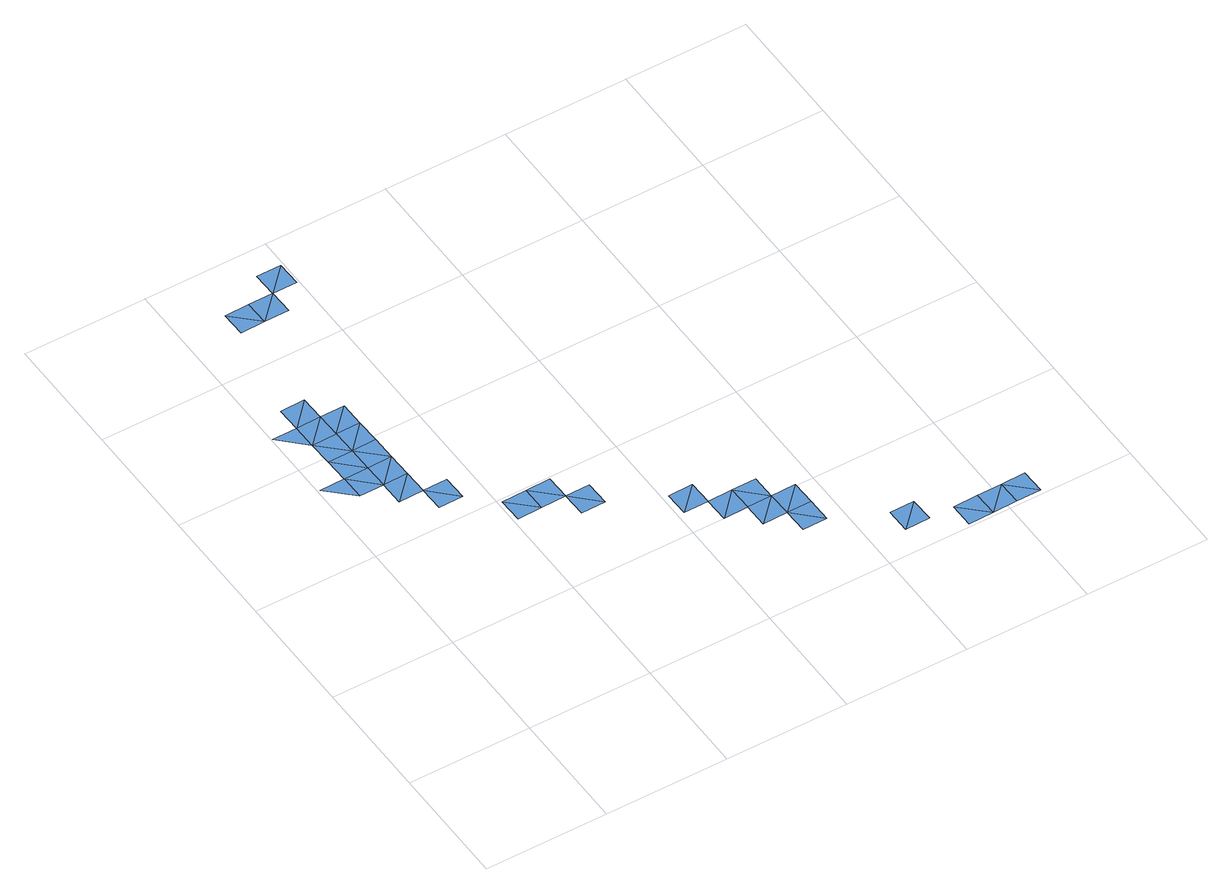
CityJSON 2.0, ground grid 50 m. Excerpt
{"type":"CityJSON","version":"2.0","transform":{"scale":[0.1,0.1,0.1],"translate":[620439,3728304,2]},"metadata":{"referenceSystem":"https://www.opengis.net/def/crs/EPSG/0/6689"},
"CityObjects":{
"waterbody1":{"type":"WaterBody","attributes":{"name":"福岡県津波浸水想定図","class":"1140","function":"2","WaterBodyTsunamiRiskAttribute.description":"1","WaterBodyTsunamiRiskAttribute.rank":"2"},"geometry":[{"type":"MultiSurface","lod":"1","boundaries":[[[0,1,2]],[[3,4,5]],[[3,5,6]],[[7,8,9]],[[10,7,9]],[[11,12,13]],[[11,14,12]],[[15,16,17]],[[17,16,18]]]}]},
"waterbody2":{"type":"WaterBody","attributes":{"name":"福岡県津波浸水想定図","class":"1140","function":"2","WaterBodyTsunamiRiskAttribute.description":"1","WaterBodyTsunamiRiskAttribute.rank":"3"},"geometry":[{"type":"MultiSurface","lod":"1","boundaries":[[[2,1,19]],[[20,5,4]],[[21,2,22]],[[22,2,19]],[[5,21,23]],[[21,22,23]],[[5,23,6]],[[24,23,22]],[[25,23,24]],[[7,26,27]],[[26,7,28]],[[29,30,31]],[[31,30,32]],[[33,34,35]],[[34,33,13]],[[36,37,14]],[[14,37,12]],[[36,17,37]],[[12,37,38]]]}]},
"waterbody3":{"type":"WaterBody","attributes":{"name":"福岡県津波浸水想定図","class":"1140","function":"2","WaterBodyTsunamiRiskAttribute.description":"1","WaterBodyTsunamiRiskAttribute.rank":"4"},"geometry":[{"type":"MultiSurface","lod":"1","boundaries":[[[39,19,40]],[[40,41,39]],[[22,19,24]],[[42,41,43]],[[44,4,45]],[[19,39,24]],[[45,4,3]],[[46,6,23]],[[25,46,23]],[[41,42,47]],[[46,48,6]],[[3,6,48]],[[27,49,50]],[[27,26,49]],[[51,52,30]],[[51,30,29]],[[53,31,54]],[[54,31,55]],[[17,56,37]],[[17,18,56]],[[57,58,59]],[[60,58,57]],[[61,62,63]],[[63,62,64]],[[62,65,64]],[[62,66,65]],[[66,67,65]],[[65,67,68]]]}]}
},
"vertices":[
[10,1374,6],[111,1276,5],[110,1376,5],[204,1678,4],[104,1676,5],[106,1576,5],[206,1578,4],[719,888,5],[721,788,4],[821,790,4],[819,890,4],[1127,496,6],[1225,598,6],[1125,596,6],[1227,498,6],[1330,300,6],[1430,301,6],[1328,400,6],[1428,401,6],
[211,1278,5],[4,1674,5],[108,1476,5],[209,1378,5],[208,1478,5],[309,1380,5],[307,1480,5],[617,986,4],[619,886,5],[717,988,5],[292,2280,2],[294,2180,2],[392,2281,2],[394,2181,2],[1025,594,6],[1123,696,6],[1023,694,6],[1228,398,6],[1326,500,6],[1325,599,6],
[311,1280,5],[213,1178,4],[313,1180,4],[415,1082,4],[315,1080,4],[102,1776,4],[202,1778,4],[306,1580,4],[413,1182,4],[304,1680,4],[517,984,4],[519,884,4],[192,2278,2],[194,2178,2],[390,2381,1],[490,2383,1],[492,2283,1],[1426,501,6],[1634,106,7],[1732,207,7],[1632,205,7],[1734,107,7],[1836,9,7],[1936,11,7],[1834,109,7],[1934,111,7],[2034,113,7],[2036,13,7],[2136,15,7],[2134,115,7]
]}
